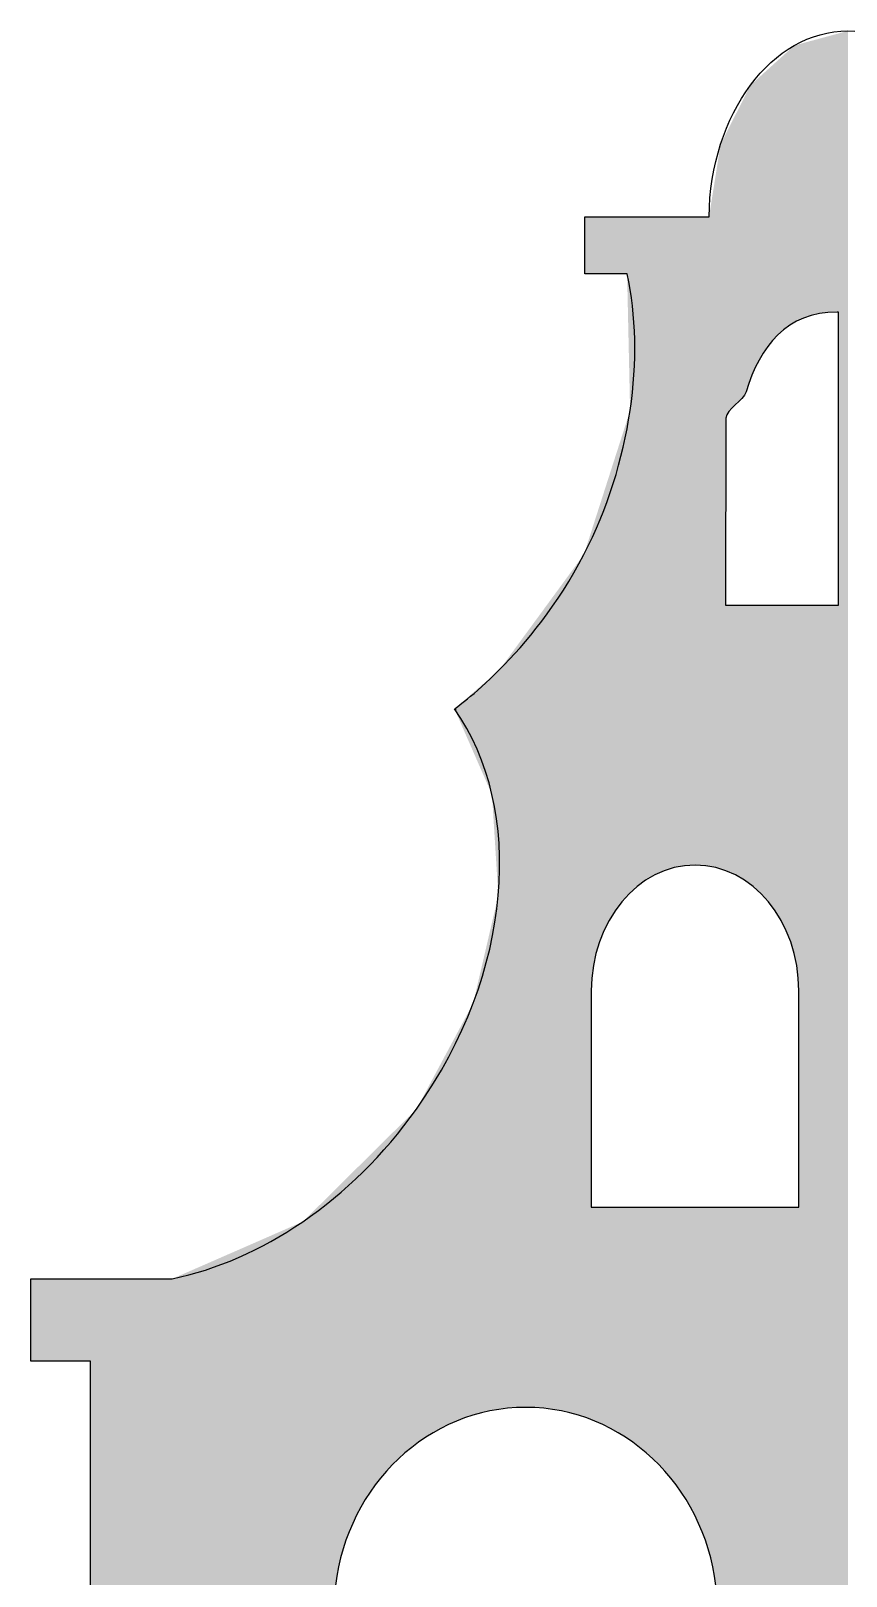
# Model space of a CAD drawing. Extents: x 0 to 46, y 0 to 102.
# Drawn here: x 0 to 23.11, y 57.81 to 101.6 of the extents above; entities that cross this region are included whole.
import ezdxf

# ---------------------------------------------------------------- set-up
doc = ezdxf.new("R2010")
doc.units = 0
doc.layers.add('LAYER_1', color=7, linetype='CONTINUOUS')

# ---------------------------------------------------------------- blocks, each defined once
blk = doc.blocks.new('*U1')
at = {"layer": 'LAYER_1', "color": 252}
for points in [[(21.641, 93.325), (21.538, 101.094), (21.641, 101.187)], [(21.71, 93.36), (21.641, 101.187), (21.71, 101.206)], [(21.769, 93.391), (21.71, 101.206), (21.769, 101.222)], [(21.905, 93.461), (21.769, 101.222), (21.905, 101.259)], [(22.064, 93.507), (21.905, 101.259), (22.064, 101.302)], [(22.351, 93.588), (22.064, 101.302), (22.351, 101.38)], [(22.856, 93.632), (22.351, 101.38), (22.856, 101.517)], [(22.892, 93.629), (22.856, 101.517), (22.892, 101.527)], [(22.856, 93.632), (22.856, 101.517), (22.892, 93.629)], [(22.935, 35.153), (22.892, 101.527), (22.935, 101.539)], [(22.997, 35.148), (22.935, 101.539), (22.997, 101.556)], [(22.935, 35.153), (22.935, 101.539), (22.997, 35.148)], [(23.059, 35.153), (22.997, 101.556), (23.059, 101.572)], [(23.16, 35.143), (23.059, 101.572), (23.16, 101.6)], [(23.059, 35.153), (23.059, 101.572), (23.16, 35.143)], [(21.176, 92.988), (20.908, 100.522), (21.176, 100.766)], [(21.267, 93.061), (21.176, 100.766), (21.267, 100.848)], [(21.295, 93.083), (21.267, 100.848), (21.295, 100.873)], [(21.514, 93.259), (21.295, 100.873), (21.514, 101.072)], [(21.538, 93.271), (21.514, 101.072), (21.538, 101.094)], [(20.886, 92.657), (20.642, 100.282), (20.886, 100.503)], [(20.908, 92.681), (20.886, 100.503), (20.908, 100.522)], [(20.397, 91.718), (20.275, 99.818), (20.397, 100.06)], [(20.439, 91.839), (20.397, 100.06), (20.439, 100.098)], [(20.472, 91.909), (20.439, 100.098), (20.472, 100.128)], [(20.622, 92.228), (20.472, 100.128), (20.622, 100.263)], [(20.642, 92.271), (20.622, 100.263), (20.642, 100.282)], [(20.157, 91.186), (20.039, 99.351), (20.157, 99.584)], [(20.275, 91.368), (20.157, 99.584), (20.275, 99.818)], [(19.966, 91.002), (19.787, 98.853), (19.966, 99.207)], [(19.973, 91.009), (19.966, 99.207), (19.973, 99.22)], [(20.039, 91.072), (19.973, 99.22), (20.039, 99.351)], [(19.695, 77.783), (19.551, 98.386), (19.695, 98.672)], [(19.703, 90.621), (19.695, 98.672), (19.703, 98.686)], [(19.787, 90.815), (19.703, 98.686), (19.787, 98.853)], [(19.54, 77.842), (19.42, 97.567), (19.54, 98.316)], [(19.551, 77.838), (19.54, 98.316), (19.551, 98.386)], [(19.54, 77.842), (19.54, 98.316), (19.551, 77.838)], [(19.551, 77.838), (19.551, 98.386), (19.695, 77.783)], [(19.419, 77.887), (19.331, 97.007), (19.419, 97.556)], [(19.42, 77.887), (19.419, 97.556), (19.42, 97.567)], [(19.419, 77.887), (19.419, 97.556), (19.42, 77.887)], [(19.42, 77.887), (19.42, 97.567), (19.54, 77.842)], [(19.331, 77.897), (19.276, 96.661), (19.331, 97.007)], [(19.331, 77.897), (19.331, 97.007), (19.419, 77.887)], [(19.276, 77.904), (19.224, 96.332), (19.276, 96.661)], [(19.276, 77.904), (19.276, 96.661), (19.331, 77.897)], [(16.901, 94.712), (16.901, 96.332), (16.986, 90.837)], [(18.828, 77.959), (18.828, 96.332), (19.029, 77.934)], [(19.029, 77.934), (19.029, 96.332), (19.118, 77.924)], [(19.118, 77.924), (19.118, 96.332), (19.201, 77.913)], [(19.201, 77.913), (19.201, 96.332), (19.224, 77.911)], [(19.224, 77.911), (19.224, 96.332), (19.276, 77.904)], [(16.986, 77.152), (16.901, 90.573), (16.986, 90.837)], [(16.856, 77.022), (16.748, 90.095), (16.856, 90.433)], [(16.901, 77.067), (16.856, 90.433), (16.901, 90.573)], [(16.748, 76.914), (16.432, 89.113), (16.748, 90.095)], [(16.389, 76.386), (16.337, 88.816), (16.389, 88.977)], [(16.432, 76.45), (16.389, 88.977), (16.432, 89.113)], [(16.337, 76.271), (16.118, 88.132), (16.337, 88.816)], [(16.118, 75.78), (15.986, 87.724), (16.118, 88.132)], [(15.946, 75.11), (15.887, 87.412), (15.946, 87.598)], [(15.986, 75.267), (15.946, 87.598), (15.986, 87.724)], [(15.887, 62.235), (15.7, 86.831), (15.887, 87.412)], [(15.678, 62.309), (15.521, 86.548), (15.678, 86.764)], [(15.7, 62.301), (15.678, 86.764), (15.7, 86.831)], [(15.678, 62.309), (15.678, 86.764), (15.7, 62.301)], [(15.7, 62.301), (15.7, 86.831), (15.887, 62.235)], [(15.521, 62.365), (15.037, 85.888), (15.521, 86.548)], [(15.521, 62.365), (15.521, 86.548), (15.678, 62.309)], [(15.037, 62.487), (14.66, 85.373), (15.037, 85.888)], [(15.037, 62.487), (15.037, 85.888), (15.521, 62.365)], [(14.528, 62.562), (14.271, 84.842), (14.528, 85.192)], [(14.538, 62.561), (14.528, 85.192), (14.538, 85.207)], [(14.528, 62.562), (14.528, 85.192), (14.538, 62.561)], [(14.649, 62.545), (14.538, 85.207), (14.649, 85.358)], [(14.538, 62.561), (14.538, 85.207), (14.649, 62.545)], [(14.66, 62.543), (14.649, 85.358), (14.66, 85.373)], [(14.649, 62.545), (14.649, 85.358), (14.66, 62.543)], [(14.66, 62.543), (14.66, 85.373), (15.037, 62.487)], [(19.695, 77.783), (19.695, 85.326), (19.703, 77.78)], [(19.703, 77.78), (19.703, 85.326), (19.787, 77.749)], [(19.787, 77.749), (19.787, 85.326), (19.966, 77.681)], [(19.966, 77.681), (19.966, 85.326), (19.973, 77.679)], [(19.973, 77.679), (19.973, 85.326), (20.039, 77.635)], [(20.039, 77.635), (20.039, 85.326), (20.157, 77.558)], [(20.157, 77.558), (20.157, 85.326), (20.275, 77.48)], [(20.275, 77.48), (20.275, 85.326), (20.397, 77.399)], [(20.397, 77.399), (20.397, 85.326), (20.439, 77.371)], [(20.439, 77.371), (20.439, 85.326), (20.472, 77.35)], [(20.472, 77.35), (20.472, 85.326), (20.622, 77.2)], [(20.622, 77.2), (20.622, 85.326), (20.642, 77.18)], [(20.642, 77.18), (20.642, 85.326), (20.886, 76.935)], [(20.886, 76.935), (20.886, 85.326), (20.908, 76.914)], [(20.908, 76.914), (20.908, 85.326), (21.176, 76.52)], [(21.176, 76.52), (21.176, 85.326), (21.267, 76.386)], [(21.267, 76.386), (21.267, 85.326), (21.295, 76.324)], [(21.295, 76.324), (21.295, 85.326), (21.514, 75.833)], [(21.514, 75.833), (21.514, 85.326), (21.538, 75.78)], [(21.538, 75.78), (21.538, 85.326), (21.641, 75.378)], [(21.641, 75.378), (21.641, 85.326), (21.71, 75.11)], [(21.71, 75.11), (21.71, 85.326), (21.769, 74.391)], [(14.271, 62.575), (14.025, 84.506), (14.271, 84.842)], [(14.271, 62.575), (14.271, 84.842), (14.528, 62.562)], [(13.829, 62.577), (13.593, 83.917), (13.829, 84.238)], [(13.998, 62.586), (13.829, 84.238), (13.998, 84.47)], [(14.025, 62.587), (13.998, 84.47), (14.025, 84.506)], [(14.025, 62.587), (14.025, 84.506), (14.271, 62.575)], [(13.513, 62.561), (13.303, 83.52), (13.513, 83.806)], [(13.593, 62.565), (13.513, 83.806), (13.593, 83.917)], [(12.953, 80.226), (12.538, 82.847), (12.953, 83.208)], [(13.013, 80.088), (12.953, 83.208), (13.013, 83.261)], [(12.953, 80.226), (12.953, 83.208), (13.013, 80.088)], [(13.071, 79.957), (13.013, 83.261), (13.071, 83.311)], [(13.013, 80.088), (13.013, 83.261), (13.071, 79.957)], [(13.25, 77.096), (13.071, 83.311), (13.25, 83.466)], [(13.071, 79.957), (13.071, 83.311), (13.25, 77.096)], [(13.288, 62.528), (13.25, 83.466), (13.288, 83.5)], [(13.303, 62.53), (13.288, 83.5), (13.303, 83.52)], [(12.53, 81.193), (12.064, 82.435), (12.53, 82.84)], [(12.538, 81.174), (12.53, 82.84), (12.538, 82.847)], [(12.53, 81.193), (12.53, 82.84), (12.538, 81.174)], [(12.538, 81.174), (12.538, 82.847), (12.538, 81.174)], [(12.538, 81.174), (12.538, 82.847), (12.538, 82.847)], [(12.538, 81.174), (12.538, 82.847), (12.953, 80.226)], [(12.053, 82.281), (12.008, 82.386), (12.053, 82.426)], [(12.064, 82.256), (12.053, 82.426), (12.064, 82.435)], [(12.053, 82.281), (12.053, 82.426), (12.064, 82.256)], [(12.064, 82.256), (12.064, 82.435), (12.53, 81.193)], [(13.25, 62.522), (13.071, 76.328), (13.25, 77.096)], [(13.071, 62.495), (13.013, 76.082), (13.071, 76.328)], [(12.953, 62.472), (12.538, 74.043), (12.953, 75.823)], [(13.013, 62.487), (12.953, 75.823), (13.013, 76.082)], [(12.53, 62.365), (12.064, 73.159), (12.53, 74.028)], [(12.538, 62.367), (12.53, 74.028), (12.538, 74.043)], [(12.538, 62.367), (12.538, 74.043), (12.538, 74.043)], [(12.053, 62.194), (12.008, 73.053), (12.053, 73.139)], [(12.064, 62.199), (12.053, 73.139), (12.064, 73.159)], [(12.008, 62.172), (11.618, 72.327), (12.008, 73.053)], [(11.618, 61.99), (11.494, 72.095), (11.618, 72.327)], [(11.494, 61.917), (11.195, 71.536), (11.494, 72.095)], [(11.195, 61.741), (10.93, 71.043), (11.195, 71.536)], [(10.855, 61.497), (10.795, 70.909), (10.855, 70.968)], [(10.93, 61.552), (10.855, 70.968), (10.93, 71.043)], [(10.421, 61.132), (10.131, 70.251), (10.421, 70.539)], [(10.795, 61.454), (10.421, 70.539), (10.795, 70.909)], [(10.076, 60.776), (9.762, 69.885), (10.076, 70.197)], [(10.08, 60.78), (10.076, 70.197), (10.08, 70.2)], [(10.131, 60.833), (10.08, 70.2), (10.131, 70.251)], [(9.762, 60.39), (9.48, 69.606), (9.762, 69.885)], [(9.232, 59.532), (9.022, 69.152), (9.232, 69.361)], [(9.259, 59.581), (9.232, 69.361), (9.259, 69.388)], [(9.311, 59.673), (9.259, 69.388), (9.311, 69.439)], [(9.48, 59.974), (9.311, 69.439), (9.48, 69.606)], [(8.632, 35.078), (8.536, 68.671), (8.632, 68.766)], [(8.72, 58.069), (8.632, 68.766), (8.72, 68.853)], [(8.775, 58.284), (8.72, 68.853), (8.775, 68.908)], [(8.85, 58.577), (8.775, 68.908), (8.85, 68.982)], [(9.022, 59.066), (8.85, 68.982), (9.022, 69.152)], [(8.536, 35.066), (7.897, 68.038), (8.536, 68.671)], [(7.897, 34.814), (7.708, 67.851), (7.897, 68.038)], [(15.887, 62.235), (15.887, 68.26), (15.946, 62.213)], [(15.946, 62.213), (15.946, 68.26), (15.986, 62.199)], [(15.986, 62.199), (15.986, 68.26), (16.118, 62.137)], [(16.118, 62.137), (16.118, 68.26), (16.337, 62.035)], [(16.337, 62.035), (16.337, 68.26), (16.389, 62.011)], [(16.389, 62.011), (16.389, 68.26), (16.432, 61.99)], [(16.432, 61.99), (16.432, 68.26), (16.748, 61.805)], [(16.748, 61.805), (16.748, 68.26), (16.856, 61.741)], [(16.856, 61.741), (16.856, 68.26), (16.901, 61.709)], [(16.901, 61.709), (16.901, 68.26), (16.986, 61.648)], [(16.986, 61.648), (16.986, 68.26), (17.183, 61.507)], [(17.183, 61.507), (17.183, 68.26), (17.256, 61.454)], [(17.256, 61.454), (17.256, 68.26), (17.486, 61.255)], [(17.486, 61.255), (17.486, 68.26), (17.5, 61.244)], [(17.5, 61.244), (17.5, 68.26), (17.629, 61.132)], [(17.629, 61.132), (17.629, 68.26), (17.645, 61.116)], [(17.645, 61.116), (17.645, 68.26), (17.683, 61.077)], [(17.683, 61.077), (17.683, 68.26), (17.954, 60.798)], [(17.954, 60.798), (17.954, 68.26), (17.975, 60.776)], [(17.975, 60.776), (17.975, 68.26), (18.235, 60.457)], [(18.235, 60.457), (18.235, 68.26), (18.289, 60.39)], [(18.289, 60.39), (18.289, 68.26), (18.486, 60.1)], [(18.486, 60.1), (18.486, 68.26), (18.571, 59.974)], [(18.571, 59.974), (18.571, 68.26), (18.819, 59.532)], [(18.819, 59.532), (18.819, 68.26), (18.828, 59.512)], [(18.828, 59.512), (18.828, 68.26), (19.029, 59.066)], [(19.029, 59.066), (19.029, 68.26), (19.118, 58.812)], [(19.118, 58.812), (19.118, 68.26), (19.201, 58.577)], [(19.201, 58.577), (19.201, 68.26), (19.224, 58.488)], [(19.224, 58.488), (19.224, 68.26), (19.276, 58.284)], [(19.276, 58.284), (19.276, 68.26), (19.331, 58.069)], [(19.331, 58.069), (19.331, 68.26), (19.419, 57.544)], [(6.853, 33.873), (6.438, 67.295), (6.853, 67.477)], [(7.337, 34.412), (6.853, 67.477), (7.337, 67.689)], [(7.708, 34.678), (7.337, 67.689), (7.708, 67.851)], [(5.797, 31.588), (5.561, 66.912), (5.797, 67.015)], [(6.088, 32.447), (5.797, 67.015), (6.088, 67.142)], [(6.438, 33.214), (6.088, 67.142), (6.438, 67.295)], [(4.863, 29.549), (4.742, 66.553), (4.863, 66.606)], [(5.12, 29.923), (4.863, 66.606), (5.12, 66.719)], [(5.392, 30.289), (5.12, 66.719), (5.392, 66.838)], [(5.561, 30.651), (5.392, 66.838), (5.561, 66.912)], [(4.731, 0), (4.006, 66.232), (4.731, 66.549)], [(4.742, 29.164), (4.731, 66.549), (4.742, 66.553)]]:
    blk.add_solid(points, dxfattribs=at)
at = {"layer": 'LAYER_1', "color": 252, "extrusion": (0, 0, -1)}
for points in [[(-21.641, 93.325), (-21.641, 101.187), (-21.71, 93.36)], [(-21.71, 93.36), (-21.71, 101.206), (-21.769, 93.391)], [(-21.769, 93.391), (-21.769, 101.222), (-21.905, 93.461)], [(-21.905, 93.461), (-21.905, 101.259), (-22.064, 93.507)], [(-22.064, 93.507), (-22.064, 101.302), (-22.351, 93.588)], [(-22.351, 93.588), (-22.351, 101.38), (-22.856, 93.632)], [(-22.892, 35.149), (-22.892, 101.527), (-22.935, 35.153)], [(-22.997, 35.148), (-22.997, 101.556), (-23.059, 35.153)], [(-21.176, 92.988), (-21.176, 100.766), (-21.267, 93.061)], [(-21.267, 93.061), (-21.267, 100.848), (-21.295, 93.083)], [(-21.295, 93.083), (-21.295, 100.873), (-21.514, 93.259)], [(-21.514, 93.259), (-21.514, 101.072), (-21.538, 93.271)], [(-21.538, 93.271), (-21.538, 101.094), (-21.641, 93.325)], [(-20.886, 92.657), (-20.886, 100.503), (-20.908, 92.681)], [(-20.908, 92.681), (-20.908, 100.522), (-21.176, 92.988)], [(-20.397, 91.718), (-20.397, 100.06), (-20.439, 91.839)], [(-20.439, 91.839), (-20.439, 100.098), (-20.472, 91.909)], [(-20.472, 91.909), (-20.472, 100.128), (-20.622, 92.228)], [(-20.622, 92.228), (-20.622, 100.263), (-20.642, 92.271)], [(-20.642, 92.271), (-20.642, 100.282), (-20.886, 92.657)], [(-20.157, 91.186), (-20.157, 99.584), (-20.275, 91.368)], [(-20.275, 91.368), (-20.275, 99.818), (-20.397, 91.718)], [(-19.966, 91.002), (-19.966, 99.207), (-19.973, 91.009)], [(-19.973, 91.009), (-19.973, 99.22), (-20.039, 91.072)], [(-20.039, 91.072), (-20.039, 99.351), (-20.157, 91.186)], [(-19.695, 85.326), (-19.695, 98.672), (-19.703, 90.621)], [(-19.703, 90.621), (-19.703, 98.686), (-19.787, 90.815)], [(-19.787, 90.815), (-19.787, 98.853), (-19.966, 91.002)], [(-15.7, 94.712), (-15.7, 96.332), (-15.887, 94.712)], [(-15.887, 94.712), (-15.7, 96.332), (-15.887, 96.332)], [(-15.887, 94.712), (-15.887, 96.332), (-15.946, 94.712)], [(-15.946, 94.712), (-15.887, 96.332), (-15.946, 96.332)], [(-15.946, 94.712), (-15.946, 96.332), (-15.986, 94.712)], [(-15.986, 94.712), (-15.946, 96.332), (-15.986, 96.332)], [(-15.986, 94.712), (-15.986, 96.332), (-16.118, 94.712)], [(-16.118, 94.712), (-15.986, 96.332), (-16.118, 96.332)], [(-16.118, 94.712), (-16.118, 96.332), (-16.337, 94.712)], [(-16.337, 94.712), (-16.118, 96.332), (-16.337, 96.332)], [(-16.337, 94.712), (-16.337, 96.332), (-16.389, 94.712)], [(-16.389, 94.712), (-16.337, 96.332), (-16.389, 96.332)], [(-16.389, 94.712), (-16.389, 96.332), (-16.432, 94.712)], [(-16.432, 94.712), (-16.389, 96.332), (-16.432, 96.332)], [(-16.432, 94.712), (-16.432, 96.332), (-16.748, 94.712)], [(-16.748, 94.712), (-16.432, 96.332), (-16.748, 96.332)], [(-16.748, 94.712), (-16.748, 96.332), (-16.856, 94.712)], [(-16.856, 94.712), (-16.748, 96.332), (-16.856, 96.332)], [(-16.856, 94.712), (-16.856, 96.332), (-16.901, 94.712)], [(-16.901, 94.712), (-16.856, 96.332), (-16.901, 96.332)], [(-16.986, 90.837), (-16.901, 96.332), (-16.986, 96.332)], [(-16.986, 77.152), (-16.986, 96.332), (-17.183, 77.35)], [(-17.183, 77.35), (-16.986, 96.332), (-17.183, 96.332)], [(-17.183, 77.35), (-17.183, 96.332), (-17.256, 77.398)], [(-17.256, 77.398), (-17.183, 96.332), (-17.256, 96.332)], [(-17.256, 77.398), (-17.256, 96.332), (-17.486, 77.549)], [(-17.486, 77.549), (-17.256, 96.332), (-17.486, 96.332)], [(-17.486, 77.549), (-17.486, 96.332), (-17.5, 77.558)], [(-17.5, 77.558), (-17.486, 96.332), (-17.5, 96.332)], [(-17.5, 77.558), (-17.5, 96.332), (-17.629, 77.644)], [(-17.629, 77.644), (-17.5, 96.332), (-17.629, 96.332)], [(-17.629, 77.644), (-17.629, 96.332), (-17.645, 77.654)], [(-17.645, 77.654), (-17.629, 96.332), (-17.645, 96.332)], [(-17.645, 77.654), (-17.645, 96.332), (-17.683, 77.679)], [(-17.683, 77.679), (-17.645, 96.332), (-17.683, 96.332)], [(-17.683, 77.679), (-17.683, 96.332), (-17.954, 77.781)], [(-17.954, 77.781), (-17.683, 96.332), (-17.954, 96.332)], [(-17.954, 77.781), (-17.954, 96.332), (-17.975, 77.789)], [(-17.975, 77.789), (-17.954, 96.332), (-17.975, 96.332)], [(-17.975, 77.789), (-17.975, 96.332), (-18.235, 77.887)], [(-18.235, 77.887), (-17.975, 96.332), (-18.235, 96.332)], [(-18.235, 77.887), (-18.235, 96.332), (-18.289, 77.893)], [(-18.289, 77.893), (-18.235, 96.332), (-18.289, 96.332)], [(-18.289, 77.893), (-18.289, 96.332), (-18.486, 77.917)], [(-18.486, 77.917), (-18.289, 96.332), (-18.486, 96.332)], [(-18.486, 77.917), (-18.486, 96.332), (-18.571, 77.928)], [(-18.571, 77.928), (-18.486, 96.332), (-18.571, 96.332)], [(-18.571, 77.928), (-18.571, 96.332), (-18.819, 77.958)], [(-18.819, 77.958), (-18.571, 96.332), (-18.819, 96.332)], [(-18.819, 77.958), (-18.819, 96.332), (-18.828, 77.959)], [(-18.828, 77.959), (-18.819, 96.332), (-18.828, 96.332)], [(-19.029, 77.934), (-18.828, 96.332), (-19.029, 96.332)], [(-19.118, 77.924), (-19.029, 96.332), (-19.118, 96.332)], [(-19.201, 77.913), (-19.118, 96.332), (-19.201, 96.332)], [(-19.224, 77.911), (-19.201, 96.332), (-19.224, 96.332)], [(-16.856, 77.022), (-16.856, 90.433), (-16.901, 77.067)], [(-16.901, 77.067), (-16.901, 90.573), (-16.986, 77.152)], [(-16.748, 76.914), (-16.748, 90.095), (-16.856, 77.022)], [(-16.389, 76.386), (-16.389, 88.977), (-16.432, 76.45)], [(-16.432, 76.45), (-16.432, 89.113), (-16.748, 76.914)], [(-16.337, 76.271), (-16.337, 88.816), (-16.389, 76.386)], [(-16.118, 75.78), (-16.118, 88.132), (-16.337, 76.271)], [(-15.946, 75.11), (-15.946, 87.598), (-15.986, 75.267)], [(-15.986, 75.267), (-15.986, 87.724), (-16.118, 75.78)], [(-15.887, 74.391), (-15.887, 87.412), (-15.946, 75.11)], [(-19.703, 77.78), (-19.695, 85.326), (-19.703, 85.326)], [(-19.787, 77.749), (-19.703, 85.326), (-19.787, 85.326)], [(-19.966, 77.681), (-19.787, 85.326), (-19.966, 85.326)], [(-19.973, 77.679), (-19.966, 85.326), (-19.973, 85.326)], [(-20.039, 77.635), (-19.973, 85.326), (-20.039, 85.326)], [(-20.157, 77.558), (-20.039, 85.326), (-20.157, 85.326)], [(-20.275, 77.48), (-20.157, 85.326), (-20.275, 85.326)], [(-20.397, 77.399), (-20.275, 85.326), (-20.397, 85.326)], [(-20.439, 77.371), (-20.397, 85.326), (-20.439, 85.326)], [(-20.472, 77.35), (-20.439, 85.326), (-20.472, 85.326)], [(-20.622, 77.2), (-20.472, 85.326), (-20.622, 85.326)], [(-20.642, 77.18), (-20.622, 85.326), (-20.642, 85.326)], [(-20.886, 76.935), (-20.642, 85.326), (-20.886, 85.326)], [(-20.908, 76.914), (-20.886, 85.326), (-20.908, 85.326)], [(-21.176, 76.52), (-20.908, 85.326), (-21.176, 85.326)], [(-21.267, 76.386), (-21.176, 85.326), (-21.267, 85.326)], [(-21.295, 76.324), (-21.267, 85.326), (-21.295, 85.326)], [(-21.514, 75.833), (-21.295, 85.326), (-21.514, 85.326)], [(-21.538, 75.78), (-21.514, 85.326), (-21.538, 85.326)], [(-21.641, 75.378), (-21.538, 85.326), (-21.641, 85.326)], [(-21.71, 75.11), (-21.641, 85.326), (-21.71, 85.326)], [(-21.769, 74.391), (-21.71, 85.326), (-21.769, 85.326)], [(-21.769, 34.97), (-21.769, 85.326), (-21.905, 35.014)], [(-21.905, 35.014), (-21.769, 85.326), (-21.905, 85.326)], [(-21.905, 35.014), (-21.905, 85.326), (-22.064, 35.066)], [(-22.064, 35.066), (-21.905, 85.326), (-22.064, 85.326)], [(-22.064, 35.066), (-22.064, 85.326), (-22.351, 35.095)], [(-22.351, 35.095), (-22.064, 85.326), (-22.351, 85.326)], [(-22.351, 35.095), (-22.351, 85.326), (-22.856, 35.146)], [(-22.856, 35.146), (-22.351, 85.326), (-22.856, 85.326)], [(-22.856, 35.146), (-22.856, 85.326), (-22.892, 35.149)], [(-22.892, 35.149), (-22.856, 85.326), (-22.892, 85.326)], [(-13.829, 62.577), (-13.829, 84.238), (-13.998, 62.586)], [(-13.998, 62.586), (-13.998, 84.47), (-14.025, 62.587)], [(-13.513, 62.561), (-13.513, 83.806), (-13.593, 62.565)], [(-13.593, 62.565), (-13.593, 83.917), (-13.829, 62.577)], [(-13.25, 62.522), (-13.25, 83.466), (-13.288, 62.528)], [(-13.288, 62.528), (-13.288, 83.5), (-13.303, 62.53)], [(-13.303, 62.53), (-13.303, 83.52), (-13.513, 62.561)], [(-13.071, 62.495), (-13.071, 76.328), (-13.25, 62.522)], [(-12.953, 62.472), (-12.953, 75.823), (-13.013, 62.487)], [(-13.013, 62.487), (-13.013, 76.082), (-13.071, 62.495)], [(-12.53, 62.365), (-12.53, 74.028), (-12.538, 62.367)], [(-12.538, 62.367), (-12.538, 74.043), (-12.538, 62.367)], [(-12.538, 62.367), (-12.538, 74.043), (-12.953, 62.472)], [(-12.053, 62.194), (-12.053, 73.139), (-12.064, 62.199)], [(-12.064, 62.199), (-12.064, 73.159), (-12.53, 62.365)], [(-12.008, 62.172), (-12.008, 73.053), (-12.053, 62.194)], [(-11.618, 61.99), (-11.618, 72.327), (-12.008, 62.172)], [(-11.494, 61.917), (-11.494, 72.095), (-11.618, 61.99)], [(-11.195, 61.741), (-11.195, 71.536), (-11.494, 61.917)], [(-10.855, 61.497), (-10.855, 70.968), (-10.93, 61.552)], [(-10.93, 61.552), (-10.93, 71.043), (-11.195, 61.741)], [(-10.421, 61.132), (-10.421, 70.539), (-10.795, 61.454)], [(-10.795, 61.454), (-10.795, 70.909), (-10.855, 61.497)], [(-10.076, 60.776), (-10.076, 70.197), (-10.08, 60.78)], [(-10.08, 60.78), (-10.08, 70.2), (-10.131, 60.833)], [(-10.131, 60.833), (-10.131, 70.251), (-10.421, 61.132)], [(-9.762, 60.39), (-9.762, 69.885), (-10.076, 60.776)], [(-9.232, 59.532), (-9.232, 69.361), (-9.259, 59.581)], [(-9.259, 59.581), (-9.259, 69.388), (-9.311, 59.673)], [(-9.311, 59.673), (-9.311, 69.439), (-9.48, 59.974)], [(-9.48, 59.974), (-9.48, 69.606), (-9.762, 60.39)], [(-8.632, 57.544), (-8.632, 68.766), (-8.72, 58.069)], [(-8.72, 58.069), (-8.72, 68.853), (-8.775, 58.284)], [(-8.775, 58.284), (-8.775, 68.908), (-8.85, 58.577)], [(-8.85, 58.577), (-8.85, 68.982), (-9.022, 59.066)], [(-9.022, 59.066), (-9.022, 69.152), (-9.232, 59.532)], [(-8.536, 35.066), (-8.536, 68.671), (-8.632, 35.078)], [(-7.897, 34.814), (-7.897, 68.038), (-8.536, 35.066)], [(-15.946, 62.213), (-15.887, 68.26), (-15.946, 68.26)], [(-15.986, 62.199), (-15.946, 68.26), (-15.986, 68.26)], [(-16.118, 62.137), (-15.986, 68.26), (-16.118, 68.26)], [(-16.337, 62.035), (-16.118, 68.26), (-16.337, 68.26)], [(-16.389, 62.011), (-16.337, 68.26), (-16.389, 68.26)], [(-16.432, 61.99), (-16.389, 68.26), (-16.432, 68.26)], [(-16.748, 61.805), (-16.432, 68.26), (-16.748, 68.26)], [(-16.856, 61.741), (-16.748, 68.26), (-16.856, 68.26)], [(-16.901, 61.709), (-16.856, 68.26), (-16.901, 68.26)], [(-16.986, 61.648), (-16.901, 68.26), (-16.986, 68.26)], [(-17.183, 61.507), (-16.986, 68.26), (-17.183, 68.26)], [(-17.256, 61.454), (-17.183, 68.26), (-17.256, 68.26)], [(-17.486, 61.255), (-17.256, 68.26), (-17.486, 68.26)], [(-17.5, 61.244), (-17.486, 68.26), (-17.5, 68.26)], [(-17.629, 61.132), (-17.5, 68.26), (-17.629, 68.26)], [(-17.645, 61.116), (-17.629, 68.26), (-17.645, 68.26)], [(-17.683, 61.077), (-17.645, 68.26), (-17.683, 68.26)], [(-17.954, 60.798), (-17.683, 68.26), (-17.954, 68.26)], [(-17.975, 60.776), (-17.954, 68.26), (-17.975, 68.26)], [(-18.235, 60.457), (-17.975, 68.26), (-18.235, 68.26)], [(-18.289, 60.39), (-18.235, 68.26), (-18.289, 68.26)], [(-18.486, 60.1), (-18.289, 68.26), (-18.486, 68.26)], [(-18.571, 59.974), (-18.486, 68.26), (-18.571, 68.26)], [(-18.819, 59.532), (-18.571, 68.26), (-18.819, 68.26)], [(-18.828, 59.512), (-18.819, 68.26), (-18.828, 68.26)], [(-19.029, 59.066), (-18.828, 68.26), (-19.029, 68.26)], [(-19.118, 58.812), (-19.029, 68.26), (-19.118, 68.26)], [(-19.201, 58.577), (-19.118, 68.26), (-19.201, 68.26)], [(-19.224, 58.488), (-19.201, 68.26), (-19.224, 68.26)], [(-19.276, 58.284), (-19.224, 68.26), (-19.276, 68.26)], [(-19.331, 58.069), (-19.276, 68.26), (-19.331, 68.26)], [(-19.419, 57.544), (-19.331, 68.26), (-19.419, 68.26)], [(-19.419, 32.994), (-19.419, 68.26), (-19.42, 32.997)], [(-19.42, 32.997), (-19.419, 68.26), (-19.42, 68.26)], [(-19.42, 32.997), (-19.42, 68.26), (-19.54, 33.214)], [(-19.54, 33.214), (-19.42, 68.26), (-19.54, 68.26)], [(-19.54, 33.214), (-19.54, 68.26), (-19.551, 33.228)], [(-19.551, 33.228), (-19.54, 68.26), (-19.551, 68.26)], [(-19.551, 33.228), (-19.551, 68.26), (-19.695, 33.419)], [(-19.695, 33.419), (-19.551, 68.26), (-19.695, 68.26)], [(-19.695, 33.419), (-19.695, 68.26), (-19.703, 33.429)], [(-19.703, 33.429), (-19.695, 68.26), (-19.703, 68.26)], [(-19.703, 33.429), (-19.703, 68.26), (-19.787, 33.541)], [(-19.787, 33.541), (-19.703, 68.26), (-19.787, 68.26)], [(-19.787, 33.541), (-19.787, 68.26), (-19.966, 33.778)], [(-19.966, 33.778), (-19.787, 68.26), (-19.966, 68.26)], [(-19.966, 33.778), (-19.966, 68.26), (-19.973, 33.786)], [(-19.973, 33.786), (-19.966, 68.26), (-19.973, 68.26)], [(-19.973, 33.786), (-19.973, 68.26), (-20.039, 33.873)], [(-20.039, 33.873), (-19.973, 68.26), (-20.039, 68.26)], [(-20.039, 33.873), (-20.039, 68.26), (-20.157, 33.982)], [(-20.157, 33.982), (-20.039, 68.26), (-20.157, 68.26)], [(-20.157, 33.982), (-20.157, 68.26), (-20.275, 34.092)], [(-20.275, 34.092), (-20.157, 68.26), (-20.275, 68.26)], [(-20.275, 34.092), (-20.275, 68.26), (-20.397, 34.204)], [(-20.397, 34.204), (-20.275, 68.26), (-20.397, 68.26)], [(-20.397, 34.204), (-20.397, 68.26), (-20.439, 34.243)], [(-20.439, 34.243), (-20.397, 68.26), (-20.439, 68.26)], [(-20.439, 34.243), (-20.439, 68.26), (-20.472, 34.274)], [(-20.472, 34.274), (-20.439, 68.26), (-20.472, 68.26)], [(-20.472, 34.274), (-20.472, 68.26), (-20.622, 34.412)], [(-20.622, 34.412), (-20.472, 68.26), (-20.622, 68.26)], [(-20.622, 34.412), (-20.622, 68.26), (-20.642, 34.424)], [(-20.642, 34.424), (-20.622, 68.26), (-20.642, 68.26)], [(-20.642, 34.424), (-20.642, 68.26), (-20.886, 34.57)], [(-20.886, 34.57), (-20.642, 68.26), (-20.886, 68.26)], [(-20.886, 34.57), (-20.886, 68.26), (-20.908, 34.583)], [(-20.908, 34.583), (-20.886, 68.26), (-20.908, 68.26)], [(-20.908, 34.583), (-20.908, 68.26), (-21.176, 34.743)], [(-21.176, 34.743), (-20.908, 68.26), (-21.176, 68.26)], [(-21.176, 34.743), (-21.176, 68.26), (-21.267, 34.797)], [(-21.267, 34.797), (-21.176, 68.26), (-21.267, 68.26)], [(-21.267, 34.797), (-21.267, 68.26), (-21.295, 34.814)], [(-21.295, 34.814), (-21.267, 68.26), (-21.295, 68.26)], [(-21.295, 34.814), (-21.295, 68.26), (-21.514, 34.886)], [(-21.514, 34.886), (-21.295, 68.26), (-21.514, 68.26)], [(-21.514, 34.886), (-21.514, 68.26), (-21.538, 34.894)], [(-21.538, 34.894), (-21.514, 68.26), (-21.538, 68.26)], [(-21.538, 34.894), (-21.538, 68.26), (-21.641, 34.928)], [(-21.641, 34.928), (-21.538, 68.26), (-21.641, 68.26)], [(-21.641, 34.928), (-21.641, 68.26), (-21.71, 34.95)], [(-21.71, 34.95), (-21.641, 68.26), (-21.71, 68.26)], [(-21.71, 34.95), (-21.71, 68.26), (-21.769, 34.97)], [(-21.769, 34.97), (-21.71, 68.26), (-21.769, 68.26)], [(-6.853, 33.873), (-6.853, 67.477), (-7.337, 34.412)], [(-7.337, 34.412), (-7.337, 67.689), (-7.708, 34.678)], [(-7.708, 34.678), (-7.708, 67.851), (-7.897, 34.814)], [(-5.797, 31.588), (-5.797, 67.015), (-6.088, 32.447)], [(-6.088, 32.447), (-6.088, 67.142), (-6.438, 33.214)], [(-6.438, 33.214), (-6.438, 67.295), (-6.853, 33.873)], [(-4.863, 29.549), (-4.863, 66.606), (-5.12, 29.923)], [(-5.12, 29.923), (-5.12, 66.719), (-5.392, 30.289)], [(-5.392, 30.289), (-5.392, 66.838), (-5.561, 30.651)], [(-5.561, 30.651), (-5.561, 66.912), (-5.797, 31.588)], [(0, 63.9), (0, 66.232), (-1.687, 63.9)], [(-1.687, 63.9), (0, 66.232), (-1.687, 66.232)], [(-1.687, 0), (-1.687, 66.232), (-4.006, 0)], [(-4.006, 0), (-1.687, 66.232), (-4.006, 66.232)], [(-4.006, 0), (-4.006, 66.232), (-4.731, 0)], [(-4.731, 18.631), (-4.731, 66.549), (-4.742, 29.164)], [(-4.742, 29.164), (-4.742, 66.553), (-4.863, 29.549)]]:
    blk.add_solid(points, dxfattribs=at)

msp = doc.modelspace()

# ---------------------------------------------------------------- linework, layer by layer
at = {"layer": 'LAYER_1'}
for points, knots in [([(46.32, 66.232), (46.32, 66.232), (42.362, 66.232), (42.362, 66.232), (39.861, 66.747), (37.296, 68.428), (35.434, 71.043), (32.69, 74.9), (32.353, 79.545), (34.357, 82.386), (34.357, 82.386), (32.142, 83.911), (30.669, 86.764), (29.329, 89.361), (28.93, 92.38), (29.446, 94.712), (29.446, 94.712), (30.62, 94.712), (30.62, 94.712), (30.62, 94.712), (30.62, 96.332), (30.62, 96.332), (30.62, 96.332), (30.01, 96.332), (30.01, 96.332), (30.01, 96.332), (27.096, 96.332), (27.096, 96.332), (27.062, 99.249), (25.314, 101.6), (23.16, 101.6), (21.006, 101.6), (19.259, 99.249), (19.224, 96.332), (19.224, 96.332), (16.337, 96.332), (16.337, 96.332), (16.337, 96.332), (15.7, 96.332), (15.7, 96.332), (15.7, 96.332), (15.7, 94.712), (15.7, 94.712), (15.7, 94.712), (16.901, 94.712), (16.901, 94.712), (17.417, 92.38), (17.019, 89.361), (15.678, 86.764), (14.198, 83.897), (12.008, 82.386), (12.008, 82.386), (14.012, 79.545), (13.674, 74.9), (10.93, 71.043), (9.07, 68.429), (6.506, 66.748), (4.006, 66.232), (4.006, 66.232), (0, 66.232), (0, 66.232), (0, 66.232), (0, 63.9), (0, 63.9), (0, 63.9), (1.687, 63.9), (1.687, 63.9), (1.687, 63.9), (1.687, 0), (1.687, 0), (1.687, 0), (14.025, 0), (14.025, 0), (14.025, 0), (14.025, 3.737), (14.025, 3.737), (14.025, 3.737), (32.294, 3.737), (32.294, 3.737), (32.294, 3.737), (32.294, 0), (32.294, 0), (32.294, 0), (44.633, 0), (44.633, 0), (44.633, 0), (44.633, 63.9), (44.633, 63.9), (44.633, 63.9), (46.32, 63.9), (46.32, 63.9), (46.32, 63.9), (46.32, 66.232), (46.32, 66.232)], [0, 0, 0, 0, 1, 1, 1, 2, 2, 2, 3, 3, 3, 4, 4, 4, 5, 5, 5, 6, 6, 6, 7, 7, 7, 8, 8, 8, 9, 9, 9, 10, 10, 10, 11, 11, 11, 12, 12, 12, 13, 13, 13, 14, 14, 14, 15, 15, 15, 16, 16, 16, 17, 17, 17, 18, 18, 18, 19, 19, 19, 20, 20, 20, 21, 21, 21, 22, 22, 22, 23, 23, 23, 24, 24, 24, 25, 25, 25, 26, 26, 26, 27, 27, 27, 28, 28, 28, 29, 29, 29, 30, 30, 30, 31, 31, 31, 31]), ([(19.703, 90.621), (19.715, 90.884), (20.202, 91.126), (20.275, 91.368), (20.666, 92.67), (21.427, 93.632), (22.856, 93.632), (22.869, 93.632), (22.88, 93.629), (22.892, 93.629), (22.892, 93.629), (22.892, 85.326), (22.892, 85.326), (22.892, 85.326), (19.695, 85.326), (19.695, 85.326), (19.695, 85.326), (19.703, 90.621), (19.703, 90.621)], [0, 0, 0, 0, 1, 1, 1, 2, 2, 2, 3, 3, 3, 4, 4, 4, 5, 5, 5, 6, 6, 6, 6]), ([(15.887, 74.391), (15.887, 76.362), (17.203, 77.959), (18.828, 77.959), (20.452, 77.959), (21.769, 76.362), (21.769, 74.391), (21.769, 74.391), (21.769, 68.26), (21.769, 68.26), (21.769, 68.26), (15.887, 68.26), (15.887, 68.26), (15.887, 68.26), (15.887, 74.391), (15.887, 74.391)], [0, 0, 0, 0, 1, 1, 1, 2, 2, 2, 3, 3, 3, 4, 4, 4, 5, 5, 5, 5]), ([(14.025, 62.587), (16.792, 62.587), (19.072, 60.388), (19.419, 57.544), (19.419, 57.544), (8.632, 57.544), (8.632, 57.544), (8.979, 60.388), (11.259, 62.587), (14.025, 62.587)], [0, 0, 0, 0, 1, 1, 1, 2, 2, 2, 3, 3, 3, 3])]:
    msp.add_open_spline(points, degree=3, knots=knots, dxfattribs=at)

# ---------------------------------------------------------------- block references
at = {"layer": 'LAYER_1', "color": 252}
msp.add_blockref('*U1', (0, 0), dxfattribs=at)

doc.saveas('drawing.dxf')
